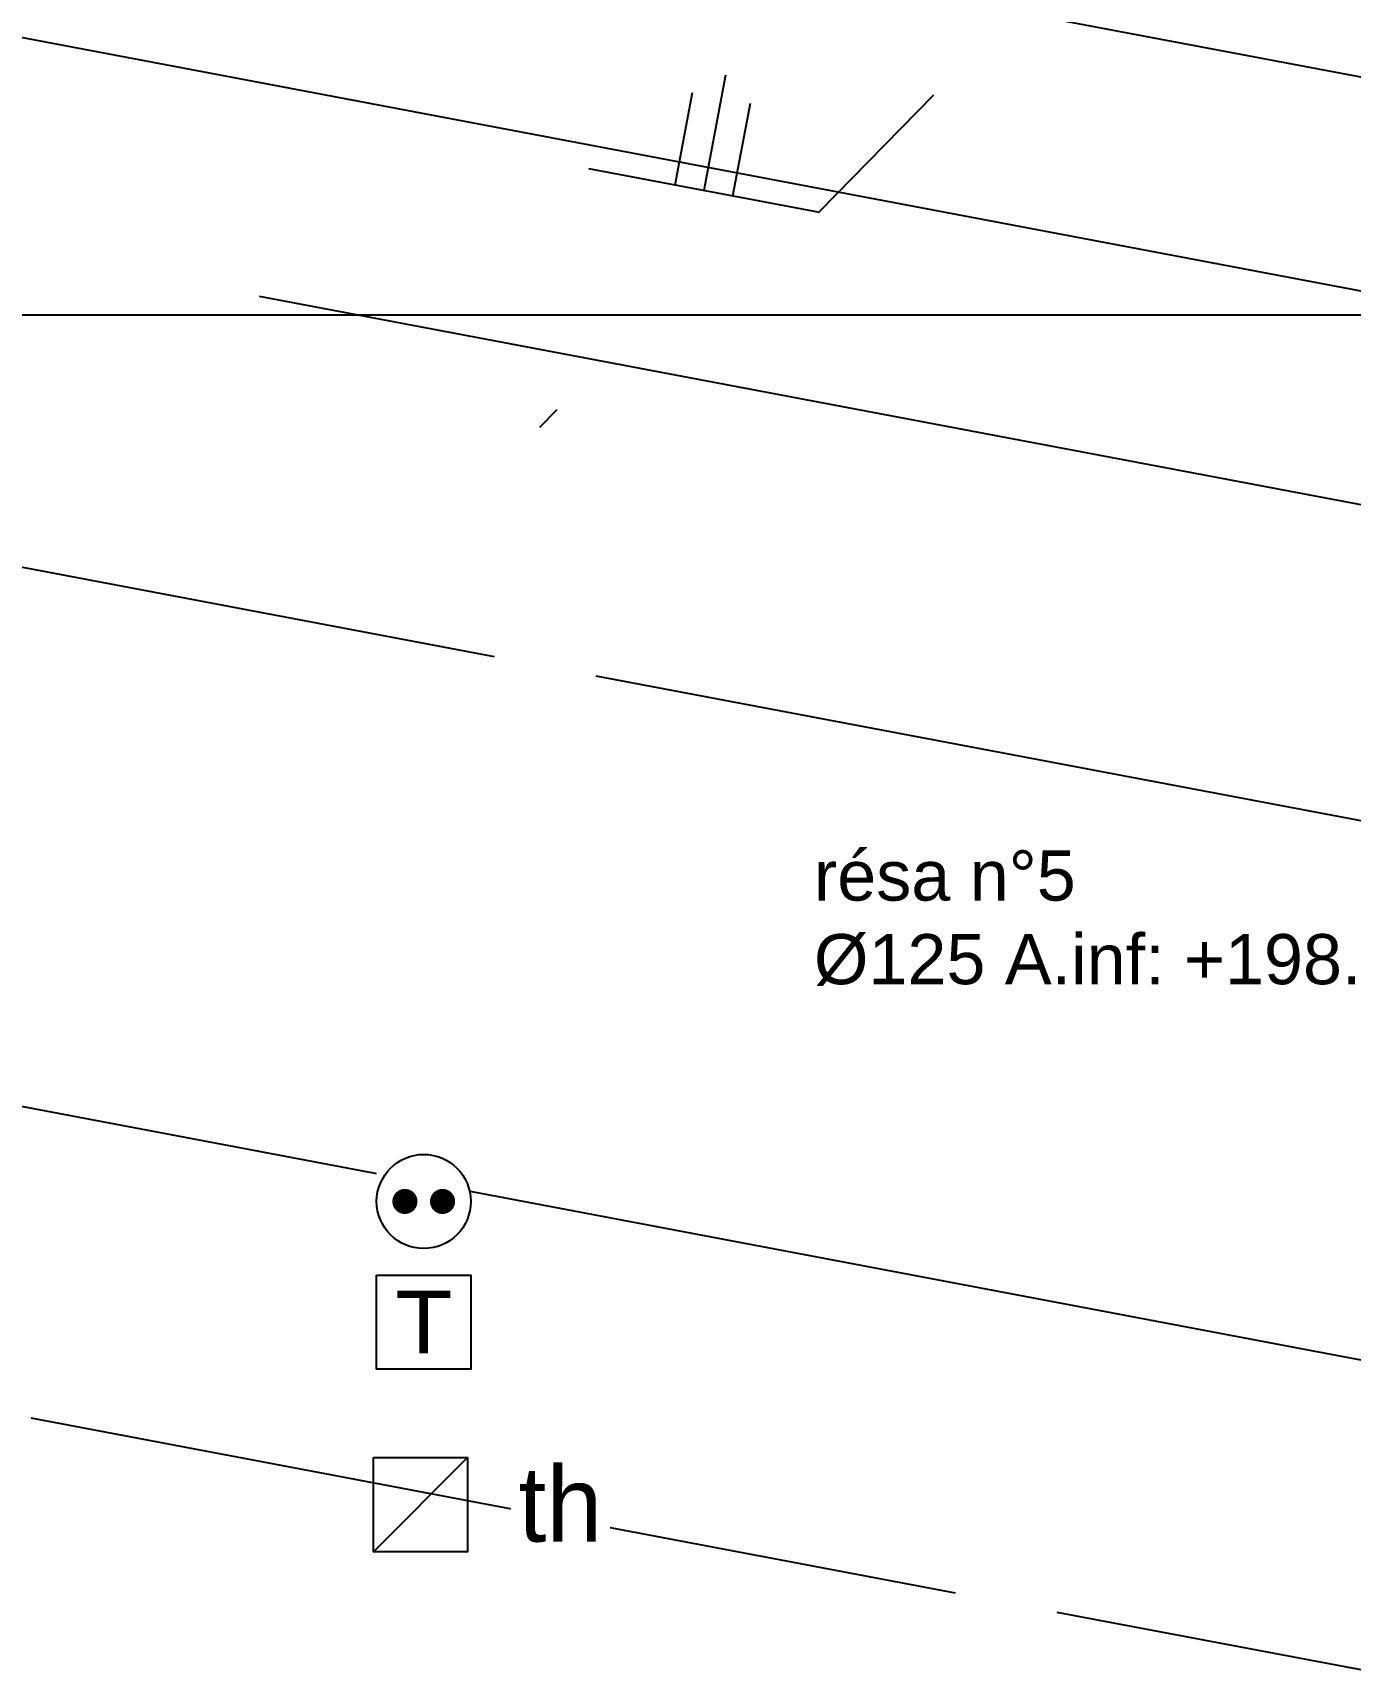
# Model space of a CAD drawing. Extents: x 0 to 613264, y -387505 to 675.
# Drawn here: x 506725 to 508825, y -335783 to -333169 of the extents above; entities that cross this region are included whole.
import ezdxf
from ezdxf import colors
from ezdxf.entities.mleader import LeaderData, LeaderLine
from ezdxf.math import Vec2, Vec3

# ---------------------------------------------------------------- set-up
doc = ezdxf.new("R2010")
doc.units = 0
doc.set_wipeout_variables(frame=1)
doc.layers.add('_GAZELEC-RESERVATION', color=1, linetype='Continuous', lineweight=18)
for name, color, linetype in [('prlm-CHAUFF', 30, 'Continuous'), ('prlm-ELEC-CFA', 181, 'Continuous'), ('prlm-ELEC-CFO', 201, 'Continuous'), ('prlm-VRD', 2, 'Continuous'), ('SA - béton balayé', 252, 'Continuous'), ('SA - couvre sol', 252, 'Continuous'), ('SA - EBC', 252, 'Continuous')]:
    doc.layers.add(name, color=color, linetype=linetype)
doc.layers.add('prlm-ZEROPLOT', color=254, linetype='Continuous', plot=False)
doc.styles.add('prlm-elec-cfa', font='comic.ttf', dxfattribs={"height": 12})
doc.styles.get("Standard").update_dxf_attribs({"font": 'arial.ttf'})

# ---------------------------------------------------------------- blocks, each defined once
blk = doc.blocks.new('A$C1F970F0F')
at = {"layer": 'SA - béton balayé'}
h = blk.add_hatch(dxfattribs=at)
h.set_pattern_fill('BETON_BALAYE', color=256, scale=49.99999999999999, angle=-10.72360141139323, style=0, pattern_type=2)
h.set_pattern_definition([(349.2763985886067, (-277130161.1279894, -473864756.7787022), (117.3825536141096, 28.65896207176165), [749.9999999999999, -99.99999999999999, 250, -49.99999999999999]), (349.2763985886067, (-277130091.1375459, -473864744.5890418), (-36.75306622226226, 74.64222748057564), [150, -16.5, 299.9999999999999, -37.49999999999999]), (349.2763985886067, (-277130128.6565508, -473864719.6726964), (261.6928111209335, -15.46358973923611), [399.9999999999999, -69.99999999999999, 200, -49.99999999999999])])
edge = h.paths.add_edge_path()
edge.add_line((847.6940603821262, 1728.843869632567), (898.3231435302033, 2004.634077768478))
edge.add_line((898.3231435302033, 2004.634077768478), (1143.547512896615, 1887.824205350663))
edge.add_arc((4476.755824987884, 9877.66301907342), 8657.2398558123, 247.3550337200921, 251.1659104121369)
edge.add_line((1681.948853588895, 1683.954706367697), (2114.845544182086, 1578.014617527221))
edge.add_line((2114.845544182086, 1578.014617527221), (2515.75612138621, 1462.263694100857))
edge.add_line((2515.756121386211, 1462.263694100857), (2910.512600857043, 1321.392171708825))
edge.add_line((2910.512600857042, 1321.392171708825), (3516.952153602056, 1025.948174333774))
edge.add_line((3516.952153602057, 1025.948174333774), (3901.18493073026, 864.3683669144352))
edge.add_line((3901.18493073026, 864.3683669144351), (4241.50575886574, 689.604471750609))
edge.add_line((4241.50575886574, 689.604471750609), (4497.895798403801, 355.9948476230381))
edge.add_line((4497.895798403801, 355.994847623038), (4533.966147712257, 237.5404283702045))
edge.add_line((4533.966147712256, 237.5404283702045), (4447.604671371961, 174.518334859205))
edge.add_line((4447.604671371962, 174.518334859205), (4252.599676299415, 32.25277447435795))
edge.add_line((4252.599676299415, 32.25277447435792), (4156.386231026273, 172.6365710435619))
edge.add_line((4156.386231026273, 172.6365710435621), (4040.701065253342, 314.6279718482957))
edge.add_arc((2593.341206284507, -915.257701528077), 1899.333917701345, 40.3560274261332, 48.35494902153538)
edge.add_arc((3119.873794743065, -323.1481797241233), 1106.976515683048, 48.35494958933642, 58.83868760046816)
edge.add_arc((1167.260114931724, -3661.781614552744), 4974.593107277497, 59.49169731789545, 62.50643056691179)
edge.add_arc((-2920.322800602558, -11460.20645120262), 13779.33748696329, 62.39912395488075, 64.37236637248444)
edge.add_arc((1655.842150793314, -1920.823136313695), 3199.114441546418, 64.37236634929735, 68.46827945017714)
edge.add_arc((976.9509503048961, -3641.494662512886), 5048.872199517636, 68.46827948602746, 70.96729572643876)
edge.add_line((2623.427559794691, 1131.368761205476), (2431.022144464181, 1192.66281336526))
edge.add_line((2431.022144464181, 1192.66281336526), (1971.332810029389, 1322.799841070266))
edge.add_arc((1942.135028901925, 1227.157331528015), 100.0000002715342, 73.02359818588538, 148.1771649215559)
edge.add_line((1857.166767790674, 1279.88677928664), (1629.491566616614, 913.0108329463187))
edge.add_arc((1714.459827979506, 860.2813851400383), 100.0000005249397, 148.1771649743808, 180.4836279277611)
edge.add_line((1614.463389873035, 859.4373051895686), (1615.851753593793, 694.9607727230351))
edge.add_line((1615.851753593793, 694.9607727230351), (1465.851753458937, 694.3277211018518))
edge.add_line((1465.851753458937, 694.3277211018518), (1464.468733616605, 858.1711849032274))
edge.add_arc((1714.459829404081, 860.2813851546173), 250.0000018362474, 148.1771651838876, 180.4836280127426, ccw=False)
edge.add_line((1502.039175040556, 992.1050041879063), (1716.403353701119, 1337.5315612539))
edge.add_arc((1673.919223351382, 1363.896285094222), 49.99999994749897, 328.177164835115, 432.2428484475834)
edge.add_arc((3542.147321807592, 7380.693577605962), 6250.170695921803, 249.6004148205551, 252.7543820270024, ccw=False)
edge.add_line((1363.554939353563, 1522.505379938917), (1104.398892733353, 1617.71836989428))
edge.add_arc((1990.420094553901, 4016.529160534171), 2557.210742071507, 243.4573258881201, 249.7278614161875, ccw=False)
at = {"layer": 'SA - couvre sol'}
h = blk.add_hatch(dxfattribs=at)
h.set_pattern_fill('PELOUSE6', color=256, scale=20.0000003, angle=-10.72360141139323, style=0, pattern_type=2)
h.set_pattern_definition([(349.2763985886067, (-277130161.1279894, -473864756.7787022), (22.32856350872324, 117.9043497231417), [37.5000005625, -202.5000030375]), (79.27639858860677, (-277130147.3110734, -473864759.3953308), (-235.8086994462835, 44.65712701744649), [15.000000225, -105.000001575]), (79.27639858860677, (-277130138.0997961, -473864761.1397498), (-235.8086994462835, 44.65712701744649), [15.000000225, -105.000001575]), (79.27639858860677, (-277130142.7054347, -473864760.2675403), (-235.8086994462835, 44.65712701744649), [18.75000028125, -101.25000151875]), (112.9664661186067, (-277130151.916716, -473864758.5231205), (-191.1515722884832, 280.4658259369293), [12.00000018, -420.7461593111922]), (45.58633105860677, (-277130133.4941673, -473864762.0119574), (22.32856353476547, 117.9043498154048), [12.00000018, -420.7461593111923]), (45.58633105860677, (-277130124.2828801, -473864763.7563783), (22.32856353476547, 117.9043498154048), [26.00000039, -406.6661590999923]), (112.9664661186067, (-277130161.1279894, -473864756.7787022), (-191.1515722884832, 280.4658259369293), [26.00000039, -406.6661590999922]), (349.2763985886067, (-277130073.3609553, -473864750.4999832), (22.32856350872324, 117.9043497231417), [44.42455106636825, -195.5754525336318]), (349.2763985886067, (-277130085.1249766, -473864728.4255323), (22.32856350872324, 117.9043497231417), [82.81008944215131, -56.09585564143782, 43.07431864611476, -58.01973967029608]), (349.2763985886067, (-277130096.7337571, -473864706.3804808), (22.32856350872324, 117.9043497231417), [119.4799495921992, -46.28746189431191, 29.47870124218051, -44.75389087130835]), (349.2763985886067, (-277130108.4191755, -473864684.3209158), (22.32856350872324, 117.9043497231417), [100.4611429069171, -139.5388606930829]), (349.2763985886067, (-277130104.5097786, -473864665.2146754), (22.32856350872324, 117.9043497231417), [65.56973938354608, -174.4302642164539])])
edge = h.paths.add_edge_path()
edge.add_line((1615.851753593793, 694.9607727230351), (1614.463389838377, 859.4373050065569))
edge.add_arc((1714.459830512557, 860.2813843759698), 100.000003087434, 148.1771654366792, 180.4836275824338, ccw=False)
edge.add_line((1629.491566507779, 913.0108328721421), (1857.16676764718, 1279.886779029451))
edge.add_arc((1942.135029055825, 1227.157331214506), 100.000000568384, 79.2764015901547, 148.1771649839853, ccw=False)
edge.add_line((1960.74215999076, 1325.410956033792), (2431.022144464181, 1192.66281336526))
edge.add_arc((1225.869913482202, -2931.164758576932), 4296.31769576593, 65.03011753986442, 73.7094635579187, ccw=False)
edge.add_line((3039.525209584287, 963.5753110377432), (3252.565944742316, 859.111148292679))
edge.add_line((3252.565944742316, 859.111148292679), (3463.776332122894, 750.994138549633))
edge.add_line((3463.776332122894, 750.9941385496331), (3526.869145140535, 717.5495769190678))
edge.add_line((3526.869145140535, 717.5495769190678), (3489.772737486232, 694.0244586629102))
edge.add_line((3489.772737486233, 694.0244586629102), (1615.851753593793, 694.9607727230352))
at = {"layer": 'SA - EBC'}
h = blk.add_hatch(dxfattribs=at)
h.set_pattern_fill('_USER', color=256, scale=74.99999999999999, angle=-325.7236014113932, style=0, pattern_type=0)
h.set_pattern_definition([(34.27639858860678, (-277130161.1279894, -473864756.7787022), (-42.238928459823, 61.97477650275113), [])])
edge = h.paths.add_edge_path()
edge.add_line((5801.470568619522, -3162.013069131843), (4083.559282644929, -3271.123614088357))
edge.add_line((4083.559282644929, -3271.123614088356), (4014.481307725509, -3717.332461968055))
edge.add_line((4014.48130772551, -3717.332461968055), (3135.517961824245, -3810.19300101904))
edge.add_line((3135.517961824245, -3810.19300101904), (2274.245008604417, -3693.648081323564))
edge.add_line((2274.245008604417, -3693.648081323564), (1554.636776175834, -3420.099318784944))
edge.add_arc((2508.775769578408, -2315.674454232369), 1459.498372788833, 157.1868533427094, 229.1754823893534, ccw=False)
edge.add_arc((1966.013830892235, -2087.371785851423), 870.6752834691503, 94.3015183869224, 157.1868533106914, ccw=False)
edge.add_line((1900.708697991695, -1219.149067345796), (2859.239020416566, -1223.495634912559))
edge.add_arc((3100.860739749298, 1265.329539486049), 2500.526305395239, 264.4549516394795, 302.9422754293212)
edge.add_arc((4209.331858878893, -445.3369775435177), 462.1229708170858, 302.9422754305585, 376.8336969250394)
edge.add_arc((2214.122706379954, -1049.006753214115), 2546.655714682971, 16.8336969158998, 38.14703645440247)
edge.add_arc((3041.32627014761, -399.2990096244524), 1494.806919462396, 38.14703657403813, 72.97328584086019)
edge.add_line((3479.031970107599, 1029.988031775616), (2182.437305702805, 1414.38613606858))
edge.add_line((2182.437305702805, 1414.38613606858), (1056.590900019184, 1822.819186472099))
edge.add_arc((1766.412018482452, 3779.442320525911), 2081.398594438606, 212.7495497786225, 250.0603089288685, ccw=False)
edge.add_line((15.86575126143373, 2653.472571668582), (-104.0907319930869, 3091.26353710603))
edge.add_line((-104.0907319930869, 3091.26353710603), (-169.6986146466322, 3639.54836895815))
edge.add_line((-169.6986146466322, 3639.548368958149), (-35.58090533515337, 6158.014854826562))
edge.add_arc((-194.3533792400212, 7143.826589584332), 998.5156357593988, 279.1493507374978, 373.962283499627)
edge.add_arc((2392.201579171132, 7786.918955579627), 1666.786287877102, 172.6269749467245, 193.9622835974407, ccw=False)
edge.add_arc((-45.50651600643437, 8102.354993671941), 791.2455775503726, -7.373025019439765, 16.43829965925021)
edge.add_line((713.3969204091394, 8326.263765657093), (486.7428317772967, 9142.81155059313))
edge.add_line((486.7428317772967, 9142.811550593131), (1338.845530021721, 9564.23852196786))
edge.add_line((1338.845530021721, 9564.23852196786), (1632.623584095551, 8945.24637913095))
edge.add_line((1632.623584095551, 8945.246379130947), (1394.029444699765, 8829.874494032001))
edge.add_line((1394.029444699765, 8829.874494032001), (1731.997733793977, 8131.230781666551))
edge.add_arc((1233.216649704336, 7889.945865525577), 554.0766919865823, -19.640967550384175, 25.815335324856676, ccw=False)
edge.add_line((1755.055695752756, 7703.706797235046), (1558.214479468655, 6807.520788570679))
edge.add_line((1558.214479468655, 6807.52078857068), (1570.021725572625, 6609.158708993335))
edge.add_line((1570.021725572625, 6609.158708993335), (1852.913141606868, 5734.125706863067))
edge.add_line((1852.913141606869, 5734.125706863067), (2726.748207475315, 4020.986816292172))
edge.add_line((2726.748207475315, 4020.986816292172), (3802.352916265851, 4004.947770972833))
edge.add_arc((8355.58168857983, 5950.706307988518), 4951.552134169374, 203.138762427905, 230.8301436200186)
edge.add_arc((13583.66465597079, 12367.85935474512), 13228.79229856088, 230.8301435441083, 233.1638398044412)
edge.add_line((5652.622255943647, 1780.153648245416), (4998.697813068342, 1820.441475819727))
edge.add_line((4998.697813068342, 1820.441475819727), (4863.841220233488, 767.0816613875431))
edge.add_line((4863.841220233488, 767.0816613875434), (5595.355488733695, 631.185878681516))
edge.add_line((5595.355488733695, 631.1858786815158), (5852.747939948536, -2020.707044821664))
edge.add_line((5852.747939948536, -2020.707044821665), (5881.394298709887, -2966.563612924887))
edge.add_line((5881.394298709887, -2966.563612924887), (5801.470568619523, -3162.013069131842))
blk = doc.blocks.new('xi.th-ch')
at = {"layer": 'prlm-CHAUFF', "color": 0, "linetype": 'ByBlock', "lineweight": -2, "flags": 128}
blk.add_lwpolyline([(-7.499999999999999, 7.5), (7.500000000000002, 7.5), (7.499999999999998, -7.500000000000001), (-7.500000000000002, -7.499999999999999)], close=True, dxfattribs=at)
at = {"layer": 'prlm-CHAUFF', "color": 0}
blk.add_lwpolyline([(-7.500000000000002, -7.499999999999999), (7.500000000000001, 7.5)], dxfattribs=at)
blk = doc.blocks.new('xi.TEL')
at = {"layer": 'prlm-ELEC-CFA', "color": 0, "linetype": 'ByBlock', "lineweight": -2, "flags": 128}
blk.add_lwpolyline([(-7.499999999999999, 7.5), (7.500000000000002, 7.5), (7.499999999999998, -7.5), (-7.500000000000002, -7.5)], close=True, dxfattribs=at)
at = {"layer": 'prlm-ELEC-CFA', "color": 0, "linetype": 'ByBlock', "insert": (-1.77635683940025e-15, 3.637978807091713e-12), "char_height": 10, "width": 11.36, "attachment_point": 5}
blk.add_mtext('{\\fVerdana|b0|i0|c0|p34;T}', dxfattribs=at)
blk = doc.blocks.new('xi.PC')
at = {"color": 0, "lineweight": 5}
blk.add_wipeout([(-7.500000000000002, -7.5), (7.499999999999995, -7.5), (7.4999999999999964, 7.4999999999999964), (-7.499999999999998, 7.4999999999999964)], dxfattribs=at).dxf.layer = 'prlm-ELEC-CFO'
at = {"layer": 'prlm-ELEC-CFO', "color": 0, "linetype": 'ByBlock', "lineweight": 5, "const_width": 2}
for points in [[(-4.000000000000002, 0, 1), (-2.000000000000002, 0, 1)], [(1.999999999999998, 0, 1), (3.999999999999998, 0, 1)]]:
    blk.add_lwpolyline(points, format="xyb", close=True, dxfattribs=at)
at = {"layer": 'prlm-ELEC-CFO', "color": 0, "linetype": 'ByBlock', "lineweight": -2}
blk.add_circle((-3.552713678800501e-15, 0), 7.5, dxfattribs=at)

msp = doc.modelspace()

# ---------------------------------------------------------------- linework, layer by layer
at = {"layer": 'prlm-ZEROPLOT', "ltscale": 50}
msp.add_lwpolyline([(509879.9596522342, -333618.688095714), (503644.4422278492, -333618.688095714), (503644.4422278493, -349166.104724668), (509879.9596522352, -349166.1047246682)], close=True, dxfattribs=at)

# ---------------------------------------------------------------- block references
at = {"layer": 'prlm-CHAUFF', "xscale": 9.999999999999998, "yscale": 9.999999999999998, "zscale": 9.999999999999998}
msp.add_blockref('xi.th-ch', (507343.3107755415, -335515.5481813974), dxfattribs=at)
at = {"layer": 'prlm-ELEC-CFA', "xscale": 9.999999999999998, "yscale": 9.999999999999998, "zscale": 9.999999999999998}
msp.add_blockref('xi.TEL', (507348.3060375585, -335224.4971335572), dxfattribs=at)
at = {"layer": 'prlm-VRD', "xscale": 9.999999999999998, "yscale": 9.999999999999998, "zscale": 9.999999999999998}
msp.add_blockref('A$C1F970F0F', (474984.9359816406, -340561.1028248291, -9.999999999999997e-07), dxfattribs=at)

# ---------------------------------------------------------------- leaders
at = {"layer": '_GAZELEC-RESERVATION', "color": 6}
ml = msp.add_multileader_mtext('Standard', dxfattribs=at)
ml.set_content('résa n°6\\P%%C125 A.inf: +198.12', color=6)
ml.set_leader_properties()
ml.build(insert=Vec2(0, 0))
ml.multileader.update_dxf_attribs({"has_text_frame": 1, "arrow_head_size": 80, "scale": 20})
ctx = ml.context
ctx.base_point, ctx.scale, ctx.char_height, ctx.arrow_head_size, ctx.landing_gap_size, ctx.plane_origin, ctx.plane_x_axis, ctx.plane_y_axis = Vec3(504806.0420869438, -334513.9753778707), 20, 80, 80, 40, Vec3(500226.5334096714, -334542.8572764031), Vec3(1, -1.665334536937735e-16), Vec3(1.665334536937735e-16, 1)
notes = []
notes.append((ctx, [(0, (1, 1, 0), (505962.7356235372, -334513.9753778707), (-1, 1.665334536937735e-16), 89.84496906271943, [(0, [(505996.2843170427, -333825.9845988341)], 0, [])])]))
ctx.mtext.insert, ctx.mtext.text_direction, ctx.mtext.width, ctx.mtext.flow_direction = Vec3(504846.0420869438, -334472.3655552241), Vec3(1, -1.665334536937735e-16), 1568.850406025498, 5
ml = msp.add_multileader_mtext('Standard', dxfattribs=at)
ml.set_content('résa n°5\\P%%C125 A.inf: +198.12', color=6)
ml.set_leader_properties()
ml.build(insert=Vec2(0, 0))
ml.multileader.update_dxf_attribs({"has_text_frame": 1, "arrow_head_size": 80, "scale": 20})
ctx = ml.context
ctx.base_point, ctx.scale, ctx.char_height, ctx.arrow_head_size, ctx.landing_gap_size, ctx.plane_origin, ctx.plane_x_axis, ctx.plane_y_axis = Vec3(507930.4070355801, -334513.9753778707), 20, 80, 80, 40, Vec3(503350.8983583077, -334542.8572764031), Vec3(1, -1.665334536937735e-16), Vec3(1.665334536937735e-16, 1)
notes.append((ctx, [(0, (1, 1, 0), (509087.1005721735, -334513.9753778707), (-1, 1.665334536937735e-16), 89.84496906271943, [(0, [(509098.1848062165, -333897.1116035618)], 0, [])])]))
ctx.mtext.insert, ctx.mtext.text_direction, ctx.mtext.width, ctx.mtext.flow_direction = Vec3(507970.4070355801, -334472.3655552241), Vec3(1, -1.665334536937735e-16), 1568.850406025498, 5
for ctx, leaders in notes:
    for number, flags, end, landing, length, lines in leaders:
        leader = LeaderData()
        leader.index, (leader.has_last_leader_line, leader.has_dogleg_vector, leader.attachment_direction) = number, flags
        leader.last_leader_point, leader.dogleg_vector, leader.dogleg_length = Vec3(end), Vec3(landing), length
        for number, points, colour, breaks in lines:
            line = LeaderLine()
            line.index, line.vertices, line.color, line.breaks = number, Vec3.list(points), colors.encode_raw_color(colour), breaks
            leader.lines.append(line)
        ctx.leaders.append(leader)

# ---------------------------------------------------------------- next in the draw order: block references
at = {"layer": 'prlm-ELEC-CFO', "xscale": 9.999999999999998, "yscale": 9.999999999999998, "zscale": 9.999999999999998}
msp.add_blockref('xi.PC', (507348.3221506574, -335032.0880042128), dxfattribs=at)

# ---------------------------------------------------------------- next in the draw order: texts
at = {"layer": 'prlm-CHAUFF', "lineweight": 20, "insert": (507566.2233334877, -335515.3019396431), "char_height": 119.9999999999999, "attachment_point": 5, "line_spacing_factor": 0.8, "style": 'prlm-elec-cfa', "bg_fill": 3, "box_fill_scale": 1.1, "bg_fill_color": 256, "bg_fill_transparency": 0}
msp.add_mtext('th', dxfattribs=at)

doc.saveas('drawing.dxf')
